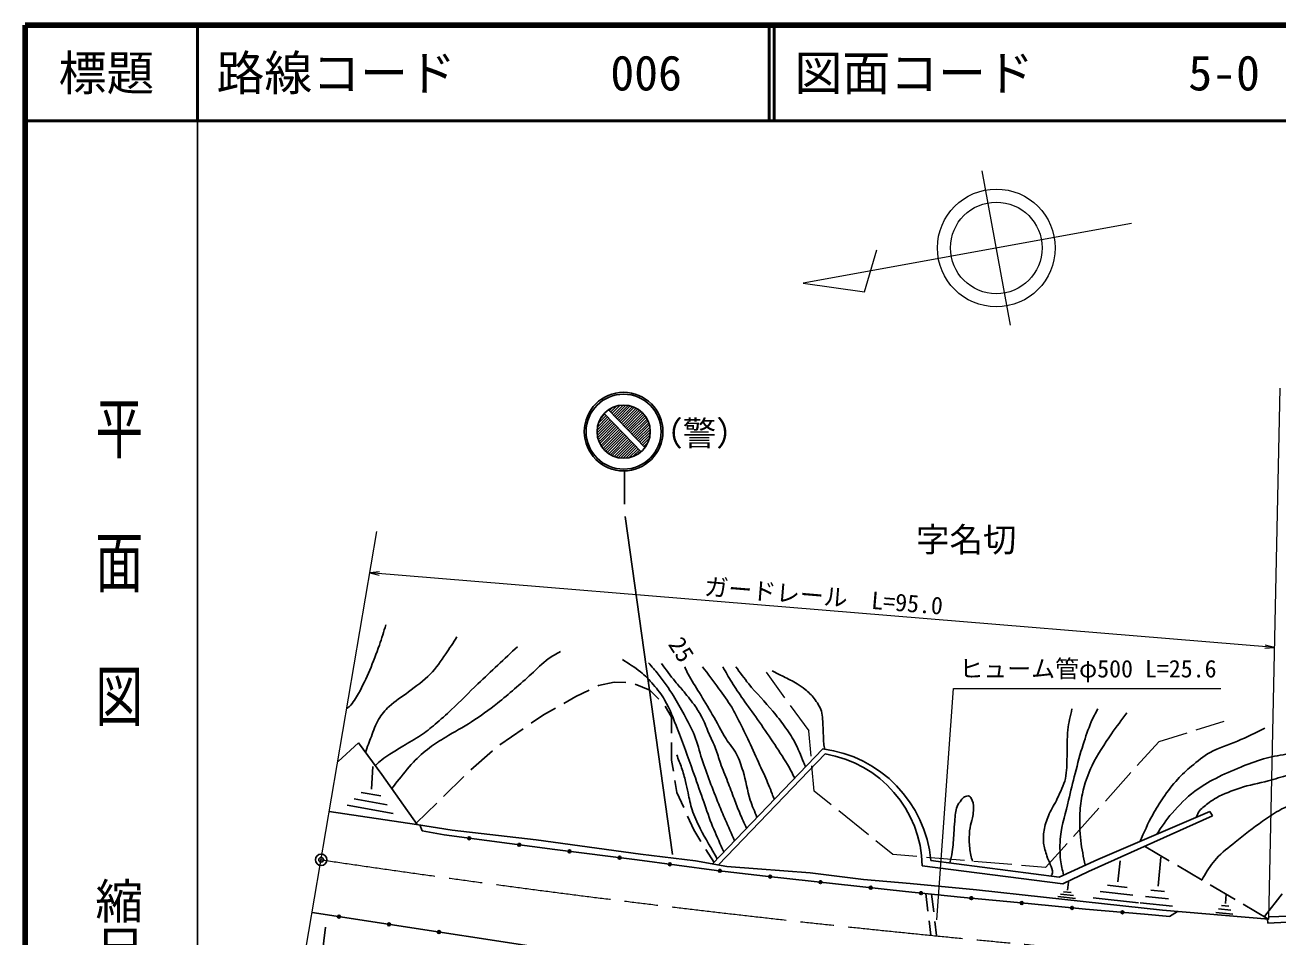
# Model space of a CAD drawing. Units: millimetres, scale not verified. Extents: x 40000 to 680000, y 20000 to 380000.
# Drawn here: x 40000 to 170887, y 284741 to 380000 of the extents above; entities that cross this region are included whole.
import ezdxf
from ezdxf.enums import TextEntityAlignment as Align

# ---------------------------------------------------------------- set-up
doc = ezdxf.new("R2010")
doc.units = ezdxf.units.MM
doc.header["$LTSCALE"] = 1000
doc.header["$PDMODE"] = 32
doc.header["$PDSIZE"] = 500
doc.linetypes.add('CHAIN', pattern=[18.5, 12, -1.5, 3.5, -1.5])
for name, color, linetype, lineweight in [('M-BGD', 7, 'Continuous', 25), ('M-BMK', 2, 'CHAIN', 13), ('M-BMK-HTXT', 7, 'Continuous', 13), ('M-BMK-SRVR', 3, 'Continuous', 25), ('M-STR-HTXT', 7, 'Continuous', 13), ('M-STR-STRC', 7, 'Continuous', 25), ('M-TTL', 2, 'Continuous', 140), ('M-TTL-BAND', 7, 'Continuous', 25), ('M-TTL-LINE', 7, 'Continuous', 50)]:
    doc.layers.add(name, color=color, linetype=linetype, lineweight=lineweight)
doc.layers.add('M-OTRS', color=6, linetype='Continuous')
doc.layers.add('M-TTL-TXT', color=7, linetype='Continuous')
doc.styles.add('@ＭＳ ゴシック', font='')
doc.styles.add('ＭＳ ゴシック', font='')
doc.styles.get('@ＭＳ ゴシック').set_extended_font_data('@MS Gothic')
doc.styles.get('ＭＳ ゴシック').set_extended_font_data('MS Gothic')

# ---------------------------------------------------------------- blocks, each defined once
blk = doc.blocks.new('open_arrow')
at = {"color": 0, "linetype": 'Continuous', "lineweight": -2}
blk.add_lwpolyline([(7.5, 1.25), (0, 0), (7.5, -1.25)], dxfattribs=at)

msp = doc.modelspace()

# ---------------------------------------------------------------- hatches: boundary and pattern name
at = {"layer": 'M-STR-STRC'}
h = msp.add_hatch(dxfattribs=at)
h.set_pattern_fill('USER', color=256, style=0, pattern_type=2)
h.set_pattern_definition([(45, (101392, 336770), (-141.421, 141.421), [])])
h.paths.add_polyline_path([(102508, 337345), (104348, 335425, -0.94992), (100510, 339429)])
h = msp.add_hatch(dxfattribs=at)
h.set_pattern_fill('USER', color=256, style=0, pattern_type=2)
h.set_pattern_definition([(45, (103773, 338494), (-141.421, 141.421), [])])
h.paths.add_polyline_path([(100967, 339820, -0.84685), (104757, 335864), (102941, 337760)])

# ---------------------------------------------------------------- linework, layer by layer
at = {"layer": 'M-BGD'}
for p, q in [((97538, 309846), (98924, 310520)), ((99820, 310956), (99912, 311001)), ((99912, 311001), (101555, 311354)), ((101555, 311354), (102763, 311318)), ((103731, 311155), (105282, 310521)), ((105282, 310521), (106212, 309591)), ((96275, 309134), (97538, 309846)), ((92875, 307058), (94158, 307942)), ((94158, 307942), (95406, 308645)), ((106870, 308849), (107543, 307705)), ((107543, 307705), (107544, 306042)), ((89591, 304795), (92054, 306492)), ((74825, 305019), (72714, 303078)), ((77273, 301727), (74825, 305019)), ((107546, 305045), (107548, 303215)), ((86564, 302201), (88818, 304167)), ((123345, 304391), (111801, 292376)), ((123585, 303853), (112447, 292260)), ((76185, 300185), (76331, 302559)), ((107548, 303215), (107736, 302069)), ((80974, 296483), (77273, 301727)), ((83718, 299408), (85850, 301506)), ((107898, 301085), (108104, 299836)), ((77179, 299468), (75125, 299847)), ((108104, 299836), (108809, 298262)), ((78450, 297632), (73658, 298517)), ((77814, 298550), (74392, 299182)), ((80875, 296611), (83008, 298709)), ((71786, 297844), (80902, 296494)), ((109216, 297352), (109858, 295921)), ((151079, 291581), (164036, 297389)), ((163781, 297843), (152060, 292836)), ((163781, 297843), (164036, 297389)), ((80902, 296494), (84616, 295903)), ((81493, 295819), (81226, 296442)), ((81493, 295819), (83772, 295397)), ((84616, 295903), (93395, 294890)), ((109858, 295921), (110610, 294714)), ((83772, 295397), (88246, 294806)), ((88246, 294806), (95336, 293877)), ((93395, 294890), (104284, 293371)), ((95336, 293877), (103946, 292780)), ((104284, 293371), (110024, 292695)), ((111137, 293867), (111975, 292521)), ((156943, 294209), (159523, 292696)), ((103946, 292780), (112218, 291682)), ((110024, 292695), (113316, 292105)), ((113316, 292105), (116523, 291851)), ((133731, 292183), (148419, 290289)), ((134636, 292720), (148025, 290994)), ((148025, 290994), (152060, 292836)), ((154159, 290512), (154399, 292688)), ((158374, 290054), (158668, 293065)), ((160383, 292192), (162963, 290679)), ((112218, 291682), (117367, 291092)), ((116523, 291851), (122010, 291429)), ((117367, 291092), (131970, 289488)), ((122010, 291429), (127581, 290754)), ((127581, 290754), (132477, 290332)), ((151079, 291581), (148432, 290288)), ((131970, 289488), (137710, 288897)), ((132477, 290332), (139398, 289657)), ((134318, 287417), (134100, 289269)), ((139398, 289657), (146404, 288897)), ((149279, 289376), (148476, 289464)), ((148898, 289611), (148993, 290470)), ((155722, 289116), (152330, 289490)), ((155123, 289916), (153089, 290140)), ((159047, 289504), (157608, 289644)), ((163823, 290175), (166403, 288662)), ((134925, 287359), (134707, 289206)), ((137710, 288897), (144801, 288222)), ((144801, 288222), (150794, 287631)), ((146404, 288897), (158813, 287546)), ((149751, 288744), (147877, 288951)), ((149515, 289060), (148176, 289207)), ((156320, 288316), (151572, 288839)), ((159867, 287970), (156507, 288298)), ((159457, 288737), (157057, 288971)), ((165753, 287944), (164985, 288019)), ((165394, 288237), (165488, 289199)), ((167263, 288158), (169843, 286645)), ((169479, 286884), (171328, 289236)), ((69993, 287296), (101710, 282404)), ((150794, 287631), (156956, 287124)), ((156956, 287124), (159583, 286878)), ((158813, 287546), (169935, 286590)), ((159572, 286871), (160395, 287410)), ((166189, 287127), (164399, 287302)), ((165971, 287536), (164692, 287660)), ((169815, 286192), (190681, 287188)), ((170022, 286827), (189908, 287702)), ((134610, 284942), (134435, 286427)), ((135217, 284884), (135042, 286369)), ((169815, 286192), (169796, 286602))]:
    msp.add_line(p, q, dxfattribs=at)
for centre, radius, start, end in [((121686, 291489), 13008, 5.43007, 82.67107), ((121639, 291916), 12094, 1.21368, 80.74328), ((86394, 295050), 150, 179.99996, 359.99996), ((86394, 295050), 150, 359.99996, 179.99996), ((91633, 294362), 150, 359.99996, 179.99996), ((91633, 294362), 150, 179.99996, 359.99996), ((96873, 293681), 150, 359.99996, 179.99996), ((96873, 293681), 150, 179.99996, 359.99996), ((102114, 293013), 150, 179.99996, 359.99996), ((102114, 293013), 150, 359.99996, 179.99996), ((107353, 292328), 150, 359.99996, 179.99996), ((107353, 292328), 150, 179.99996, 359.99996), ((112592, 291640), 150, 179.99996, 359.99996), ((112592, 291640), 150, 359.99996, 179.99996), ((117842, 291039), 150, 179.99996, 359.99996), ((117842, 291039), 150, 359.99996, 179.99996), ((123094, 290463), 150, 359.99996, 179.99996), ((123094, 290463), 150, 179.99996, 359.99996), ((128347, 289886), 150, 359.99996, 179.99996), ((128347, 289886), 150, 179.99996, 359.99996), ((133600, 289320), 150, 179.99996, 359.99996), ((133600, 289320), 150, 359.99996, 179.99996), ((138857, 288788), 150, 359.99996, 179.99996), ((138857, 288788), 150, 179.99996, 359.99996), ((144117, 288287), 150, 359.99996, 179.99996), ((144117, 288287), 150, 179.99996, 359.99996), ((72796, 286864), 150, 179.99996, 359.99996), ((72796, 286864), 150, 359.99996, 179.99996), ((149376, 287771), 150, 179.99996, 359.99996), ((149376, 287771), 150, 359.99996, 179.99996), ((154640, 287315), 150, 179.99996, 359.99996), ((154640, 287315), 150, 359.99996, 179.99996), ((78018, 286058), 150, 179.99996, 359.99996), ((78018, 286058), 150, 359.99996, 179.99996), ((83241, 285253), 150, 359.99996, 179.99996), ((83241, 285253), 150, 179.99996, 359.99996)]:
    msp.add_arc(centre, radius, start, end, dxfattribs=at)
for points, knots in [([(77695, 317343), (77470, 316640), (77265, 315929), (77019, 315233), (76708, 314351), (76379, 313474), (76006, 312616), (75646, 311785), (75280, 310952), (74825, 310168), (74550, 309696), (74285, 309201), (73896, 308818), (73824, 308746), (73727, 308705), (73643, 308649)], [0, 0, 0, 0, 1, 1, 1, 2, 2, 2, 3, 3, 3, 4, 4, 4, 5, 5, 5, 5]), ([(85123, 316077), (84729, 315486), (84353, 314883), (83941, 314304), (83428, 313585), (82951, 312829), (82337, 312194), (81656, 311490), (80830, 310941), (80058, 310337), (79393, 309817), (78641, 309403), (78032, 308818), (77614, 308416), (77235, 307964), (76935, 307467), (76603, 306917), (76413, 306292), (76175, 305695), (75957, 305144), (75768, 304582), (75564, 304025)], [0, 0, 0, 0, 1, 1, 1, 2, 2, 2, 3, 3, 3, 4, 4, 4, 5, 5, 5, 6, 6, 6, 7, 7, 7, 7]), ([(76593, 302642), (76819, 302843), (77035, 303059), (77273, 303247), (77542, 303460), (77830, 303648), (78117, 303838), (78559, 304131), (79014, 304406), (79467, 304682), (80082, 305055), (80730, 305375), (81324, 305779), (81855, 306140), (82352, 306549), (82844, 306961), (83424, 307447), (83979, 307963), (84532, 308480), (85477, 309363), (86382, 310288), (87317, 311181), (88686, 312487), (90075, 313770), (91454, 315064)], [0, 0, 0, 0, 1, 1, 1, 2, 2, 2, 3, 3, 3, 4, 4, 4, 5, 5, 5, 6, 6, 6, 7, 7, 7, 8, 8, 8, 8]), ([(95927, 314558), (95505, 314304), (95056, 314091), (94661, 313798), (94021, 313323), (93486, 312721), (92888, 312194), (91720, 311165), (90567, 310117), (89343, 309155), (88471, 308470), (87570, 307821), (86642, 307214), (85766, 306640), (84830, 306163), (83941, 305610), (83371, 305256), (82785, 304921), (82253, 304513), (81652, 304052), (81090, 303539), (80565, 302993), (79955, 302360), (79431, 301649), (78876, 300968), (78685, 300733), (78500, 300493), (78311, 300256)], [0, 0, 0, 0, 1, 1, 1, 2, 2, 2, 3, 3, 3, 4, 4, 4, 5, 5, 5, 6, 6, 6, 7, 7, 7, 8, 8, 8, 9, 9, 9, 9]), ([(102427, 313713), (103046, 313291), (103707, 312925), (104284, 312447), (104774, 312041), (105219, 311579), (105634, 311097), (106067, 310593), (106482, 310067), (106816, 309493), (107373, 308535), (107751, 307482), (108167, 306454), (108751, 305010), (109244, 303531), (109770, 302065), (110113, 301110), (110445, 300151), (110783, 299195), (111092, 298322), (111375, 297440), (111712, 296578), (112024, 295780), (112376, 294998), (112725, 294215), (112813, 294016), (112908, 293820), (112999, 293623)], [0, 0, 0, 0, 1, 1, 1, 2, 2, 2, 3, 3, 3, 4, 4, 4, 5, 5, 5, 6, 6, 6, 7, 7, 7, 8, 8, 8, 9, 9, 9, 9]), ([(114122, 294792), (113797, 295528), (113466, 296261), (113147, 297000), (112917, 297533), (112690, 298067), (112472, 298604), (112153, 299388), (111840, 300175), (111543, 300968), (111249, 301751), (110964, 302537), (110699, 303331), (110429, 304141), (110258, 304986), (109939, 305779), (109634, 306538), (109226, 307252), (108842, 307974), (108493, 308630), (108142, 309287), (107745, 309915), (107248, 310700), (106711, 311461), (106141, 312194), (105822, 312604), (105466, 312982), (105128, 313376)], [0, 0, 0, 0, 1, 1, 1, 2, 2, 2, 3, 3, 3, 4, 4, 4, 5, 5, 5, 6, 6, 6, 7, 7, 7, 8, 8, 8, 9, 9, 9, 9]), ([(106478, 313291), (106957, 312672), (107422, 312043), (107913, 311434), (108215, 311062), (108540, 310709), (108842, 310337), (109246, 309839), (109661, 309347), (110024, 308818), (110302, 308412), (110561, 307990), (110783, 307552), (111046, 307034), (111228, 306480), (111459, 305948), (111679, 305439), (111934, 304945), (112134, 304428), (112327, 303931), (112459, 303411), (112640, 302909), (112877, 302256), (113150, 301616), (113400, 300968), (113628, 300378), (113848, 299785), (114075, 299195), (114271, 298688), (114456, 298177), (114666, 297676), (114889, 297144), (115140, 296624), (115377, 296098)], [0, 0, 0, 0, 1, 1, 1, 2, 2, 2, 3, 3, 3, 4, 4, 4, 5, 5, 5, 6, 6, 6, 7, 7, 7, 8, 8, 8, 9, 9, 9, 10, 10, 10, 11, 11, 11, 11]), ([(116460, 297226), (116228, 297826), (115958, 298413), (115764, 299026), (115448, 300021), (115317, 301069), (115004, 302065), (114814, 302668), (114622, 303277), (114329, 303837), (114028, 304411), (113574, 304892), (113231, 305441), (112718, 306264), (112283, 307134), (111796, 307974), (111354, 308738), (110900, 309496), (110446, 310253), (110056, 310902), (109616, 311523), (109264, 312194), (109135, 312440), (109039, 312701), (108926, 312954)], [0, 0, 0, 0, 1, 1, 1, 2, 2, 2, 3, 3, 3, 4, 4, 4, 5, 5, 5, 6, 6, 6, 7, 7, 7, 8, 8, 8, 8]), ([(110783, 312954), (111346, 312194), (111920, 311443), (112472, 310675), (112931, 310034), (113413, 309407), (113822, 308733), (114136, 308217), (114390, 307667), (114666, 307129), (114953, 306570), (115241, 306010), (115510, 305441), (115893, 304633), (116234, 303806), (116608, 302993), (116828, 302513), (117070, 302042), (117283, 301558), (117552, 300946), (117801, 300325), (118043, 299701), (118120, 299503), (118189, 299301), (118263, 299101)], [0, 0, 0, 0, 1, 1, 1, 2, 2, 2, 3, 3, 3, 4, 4, 4, 5, 5, 5, 6, 6, 6, 7, 7, 7, 8, 8, 8, 8]), ([(120413, 301340), (120158, 301807), (119921, 302284), (119646, 302740), (118671, 304358), (117596, 305913), (116523, 307467), (116031, 308181), (115498, 308865), (115004, 309577), (114599, 310161), (114197, 310747), (113822, 311350), (113496, 311875), (113203, 312419), (112894, 312954)], [0, 0, 0, 0, 1, 1, 1, 2, 2, 2, 3, 3, 3, 4, 4, 4, 5, 5, 5, 5]), ([(114244, 312954), (114694, 312363), (115124, 311755), (115595, 311181), (116404, 310195), (117313, 309294), (118127, 308311), (118536, 307817), (118937, 307315), (119309, 306792), (119698, 306245), (120087, 305694), (120406, 305104), (120771, 304428), (121034, 303701), (121335, 302993), (121403, 302832), (121468, 302669), (121534, 302507)], [0, 0, 0, 0, 1, 1, 1, 2, 2, 2, 3, 3, 3, 4, 4, 4, 5, 5, 5, 6, 6, 6, 6]), ([(123524, 304367), (123498, 304556), (123463, 304745), (123445, 304935), (123392, 305496), (123403, 306061), (123360, 306623), (123318, 307187), (123362, 307772), (123192, 308311), (123036, 308804), (122744, 309250), (122432, 309662), (122167, 310011), (121839, 310309), (121503, 310590), (121240, 310811), (120952, 311002), (120659, 311181), (120198, 311463), (119706, 311693), (119224, 311941), (118833, 312142), (118437, 312335), (118043, 312532)], [0, 0, 0, 0, 1, 1, 1, 2, 2, 2, 3, 3, 3, 4, 4, 4, 5, 5, 5, 6, 6, 6, 7, 7, 7, 8, 8, 8, 8]), ([(149359, 308564), (149218, 307833), (149019, 307110), (148937, 306370), (148835, 305446), (148901, 304512), (148852, 303584), (148813, 302823), (148855, 302047), (148683, 301305), (148513, 300567), (148157, 299883), (147839, 299195), (147586, 298646), (147232, 298147), (146995, 297591), (146786, 297100), (146589, 296596), (146489, 296072), (146394, 295574), (146356, 295057), (146404, 294552), (146448, 294090), (146612, 293647), (146742, 293202), (146916, 292604), (147347, 292052), (147333, 291429), (147330, 291311), (147248, 291209), (147206, 291099)], [0, 0, 0, 0, 1, 1, 1, 2, 2, 2, 3, 3, 3, 4, 4, 4, 5, 5, 5, 6, 6, 6, 7, 7, 7, 8, 8, 8, 9, 9, 9, 10, 10, 10, 10]), ([(148483, 291203), (148381, 291729), (148228, 292247), (148177, 292780), (148099, 293592), (148088, 294417), (148177, 295228), (148319, 296517), (148728, 297763), (149021, 299026), (149237, 299957), (149456, 300887), (149696, 301812), (149961, 302829), (150223, 303848), (150540, 304850), (150793, 305648), (151056, 306444), (151385, 307214), (151582, 307677), (151835, 308114), (152060, 308564)], [0, 0, 0, 0, 1, 1, 1, 2, 2, 2, 3, 3, 3, 4, 4, 4, 5, 5, 5, 6, 6, 6, 7, 7, 7, 7]), ([(155099, 308142), (154564, 307411), (154000, 306700), (153495, 305948), (152777, 304878), (152019, 303821), (151469, 302656), (151025, 301714), (150691, 300716), (150456, 299701), (150303, 299038), (150235, 298355), (150203, 297676), (150157, 296720), (150191, 295758), (150287, 294806), (150375, 293939), (150585, 293089), (150734, 292230)], [0, 0, 0, 0, 1, 1, 1, 2, 2, 2, 3, 3, 3, 4, 4, 4, 5, 5, 5, 6, 6, 6, 6]), ([(156453, 294712), (156902, 295644), (157302, 296600), (157800, 297507), (158134, 298116), (158499, 298709), (158897, 299279), (159367, 299953), (159862, 300614), (160416, 301221), (160859, 301706), (161347, 302150), (161851, 302571), (162469, 303087), (163092, 303611), (163793, 304006), (164694, 304515), (165716, 304771), (166663, 305188), (167630, 305615), (168576, 306088), (169533, 306539)], [0, 0, 0, 0, 1, 1, 1, 2, 2, 2, 3, 3, 3, 4, 4, 4, 5, 5, 5, 6, 6, 6, 7, 7, 7, 7]), ([(182194, 305863), (181350, 305666), (180511, 305448), (179662, 305272), (178738, 305081), (177804, 304939), (176876, 304766), (176144, 304629), (175415, 304477), (174682, 304344), (173699, 304165), (172708, 304027), (171727, 303837), (170936, 303685), (170139, 303551), (169364, 303331), (168559, 303102), (167776, 302800), (167000, 302487), (166113, 302129), (165229, 301754), (164384, 301305), (163625, 300902), (162868, 300481), (162189, 299955), (161324, 299284), (160546, 298499), (159826, 297676), (159221, 296985), (158738, 296196), (158194, 295456)], [0, 0, 0, 0, 1, 1, 1, 2, 2, 2, 3, 3, 3, 4, 4, 4, 5, 5, 5, 6, 6, 6, 7, 7, 7, 8, 8, 8, 9, 9, 9, 10, 10, 10, 10]), ([(162344, 297229), (162461, 297462), (162533, 297724), (162696, 297929), (162969, 298273), (163356, 298510), (163708, 298773), (163952, 298955), (164200, 299136), (164468, 299279), (165247, 299695), (166078, 300013), (166916, 300292), (167881, 300614), (168888, 300788), (169870, 301052), (170576, 301241), (171275, 301453), (171981, 301643), (172963, 301907), (173950, 302149), (174935, 302402), (175920, 302656), (176912, 302880), (177889, 303162), (178599, 303367), (179296, 303612), (180000, 303837), (181576, 304343), (183151, 304850), (184727, 305357)], [0, 0, 0, 0, 1, 1, 1, 2, 2, 2, 3, 3, 3, 4, 4, 4, 5, 5, 5, 6, 6, 6, 7, 7, 7, 8, 8, 8, 9, 9, 9, 10, 10, 10, 10]), ([(190129, 305357), (188975, 304907), (187818, 304466), (186668, 304006), (185567, 303566), (184485, 303077), (183376, 302656), (182261, 302232), (181128, 301859), (180000, 301474), (178989, 301129), (177966, 300822), (176961, 300461), (175854, 300064), (174750, 299656), (173669, 299195), (172754, 298805), (171837, 298412), (170968, 297929), (170381, 297603), (169828, 297218), (169279, 296831), (168296, 296137), (167343, 295398), (166410, 294637), (165745, 294095), (165045, 293583), (164468, 292949), (163980, 292411), (163596, 291786), (163202, 291176), (163103, 291022), (163018, 290859), (162926, 290701)], [0, 0, 0, 0, 1, 1, 1, 2, 2, 2, 3, 3, 3, 4, 4, 4, 5, 5, 5, 6, 6, 6, 7, 7, 7, 8, 8, 8, 9, 9, 9, 10, 10, 10, 11, 11, 11, 11]), ([(112310, 292906), (111717, 293961), (111069, 294988), (110530, 296072), (110216, 296704), (109909, 297344), (109686, 298013), (109494, 298589), (109398, 299193), (109264, 299786), (109175, 300179), (109110, 300577), (109011, 300968), (108888, 301451), (108747, 301930), (108589, 302403), (108436, 302859), (108251, 303303), (108082, 303753)], [0, 0, 0, 0, 1, 1, 1, 2, 2, 2, 3, 3, 3, 4, 4, 4, 5, 5, 5, 6, 6, 6, 6]), ([(136599, 292467), (136688, 292852), (136804, 293233), (136866, 293624), (136968, 294265), (136985, 294918), (137035, 295565), (137067, 295987), (137084, 296410), (137119, 296831), (137143, 297113), (137155, 297397), (137204, 297676), (137243, 297904), (137282, 298137), (137373, 298351), (137476, 298595), (137629, 298818), (137795, 299026), (137894, 299151), (137991, 299291), (138132, 299364), (138284, 299442), (138480, 299512), (138639, 299448), (138769, 299396), (138823, 299233), (138892, 299111), (138966, 298978), (139036, 298838), (139061, 298688), (139143, 298188), (139052, 297671), (138976, 297169), (138924, 296825), (138776, 296500), (138723, 296156), (138654, 295710), (138628, 295257), (138639, 294806), (138651, 294296), (138714, 293787), (138807, 293286), (138848, 293070), (138921, 292860), (138977, 292647)], [0, 0, 0, 0, 1, 1, 1, 2, 2, 2, 3, 3, 3, 4, 4, 4, 5, 5, 5, 6, 6, 6, 7, 7, 7, 8, 8, 8, 9, 9, 9, 10, 10, 10, 11, 11, 11, 12, 12, 12, 13, 13, 13, 14, 14, 14, 15, 15, 15, 15])]:
    msp.add_open_spline(points, degree=3, knots=knots, dxfattribs=at)
at = {"layer": 'M-BMK'}
msp.add_arc((266230, 1607796), 1329415, 261.55231, 265.91025, dxfattribs=at)
at = {"layer": 'M-BMK-HTXT'}
for p, q in [((117408, 312388), (119344, 309736)), ((119932, 308931), (121868, 306278)), ((122114, 303622), (121868, 306278)), ((165224, 307246), (162306, 306340)), ((156191, 302645), (158435, 305137)), ((161353, 306044), (158435, 305137)), ((122452, 299973), (122206, 302629)), ((152855, 298941), (155523, 301904)), ((124228, 298539), (122452, 299973)), ((128107, 295408), (125004, 297913)), ((149519, 295237), (152188, 298200)), ((130659, 293349), (128883, 294782)), ((146608, 292003), (148852, 294496)), ((133170, 293137), (130659, 293349)), ((138137, 292718), (134163, 293053)), ((143104, 292299), (139130, 292634)), ((146608, 292003), (144097, 292215))]:
    msp.add_line(p, q, dxfattribs=at)
at = {"layer": 'M-BMK-SRVR'}
msp.add_circle((70930, 292804), 598, dxfattribs=at)
msp.add_point((70930, 292804), dxfattribs=at)
at = {"layer": 'M-OTRS'}
msp.add_point((70930, 292804), dxfattribs=at)
at = {"layer": 'M-STR-HTXT'}
for p, q in [((142932, 348647), (139997, 364789)), ((155589, 359286), (121288, 353049)), ((127708, 352132), (128991, 356534)), ((121288, 353049), (127708, 352132)), ((169935, 286590), (171106, 342055)), ((63428, 248693), (76765, 327110)), ((170535, 314988), (76028, 322781)), ((135261, 286528), (136977, 310690)), ((136977, 310690), (164931, 310690))]:
    msp.add_line(p, q, dxfattribs=at)
for radius in [6152, 4785]:
    msp.add_circle((141465, 356718), radius, dxfattribs=at)
at = {"layer": 'M-STR-STRC'}
for p, q in [((102508, 337345), (100510, 339429)), ((102941, 337760), (100967, 339820)), ((104757, 335864), (102941, 337760)), ((104348, 335425), (102508, 337345)), ((102616, 333418), (102616, 329966)), ((107646, 293367), (102702, 328668)), ((71401, 285770), (65528, 240088))]:
    msp.add_line(p, q, dxfattribs=at)
for radius in [4108, 3918, 2777]:
    msp.add_circle((102532, 337526), radius, dxfattribs=at)
at = {"layer": 'M-TTL'}
for p, q in [((40000, 380000), (40000, 20000)), ((680000, 380000), (40000, 380000))]:
    msp.add_line(p, q, dxfattribs=at)
at = {"layer": 'M-TTL-BAND'}
msp.add_line((58000, 370000), (58000, 20000), dxfattribs=at)
at = {"layer": 'M-TTL-LINE'}
for p, q in [((58000, 380000), (58000, 370000)), ((117750, 380000), (117750, 370000)), ((118250, 380000), (118250, 370000)), ((40000, 370000), (680000, 370000))]:
    msp.add_line(p, q, dxfattribs=at)

# ---------------------------------------------------------------- block references
at = {"layer": 'M-STR-HTXT', "xscale": 133, "yscale": 133}
for p, rotation in [((76028, 322781), 355.3), ((170535, 314988), 175.3)]:
    msp.add_blockref('open_arrow', p, dxfattribs=dict(at, rotation=rotation))

# ---------------------------------------------------------------- texts
at = {"layer": 'M-BGD', "style": 'ＭＳ ゴシック'}
msp.add_text('25', height=1833, rotation=302.387, dxfattribs=at).set_placement((106659, 315027), align=Align.BOTTOM_LEFT)
at = {"layer": 'M-BMK-HTXT', "style": 'ＭＳ ゴシック'}
msp.add_text('字名切', height=2566, dxfattribs=at).set_placement((133075, 324196), align=Align.BOTTOM_LEFT)
at = {"layer": 'M-STR-HTXT', "style": 'ＭＳ ゴシック'}
msp.add_text('ガードレール\u3000L=95.0', height=1833, rotation=355.286, dxfattribs=at).set_placement((110862, 319909), align=Align.BOTTOM_LEFT)
msp.add_text('ヒューム管φ500 L=25.6', height=1833, dxfattribs=at).set_placement((151039, 312764), align=Align.MIDDLE_CENTER)
at = {"layer": 'M-STR-STRC', "style": 'ＭＳ ゴシック'}
msp.add_text('（警）', height=2566, dxfattribs=at).set_placement((110451, 335307), align=Align.BOTTOM_CENTER)
at = {"layer": 'M-TTL-BAND', "style": '@ＭＳ ゴシック', "width": 1.4}
msp.add_text('平  面  図', height=3666, rotation=270, dxfattribs=at).set_placement((49777, 306475), align=Align.MIDDLE_RIGHT)
at = {"layer": 'M-TTL-BAND', "style": '@ＭＳ ゴシック'}
msp.add_text('縮尺千分の一', height=3666, rotation=270, dxfattribs=at).set_placement((49777, 261030), align=Align.MIDDLE_RIGHT)
at = {"layer": 'M-TTL-TXT', "style": 'ＭＳ ゴシック'}
msp.add_text('標題', height=3666, dxfattribs=at).set_placement((48500, 375000), align=Align.MIDDLE_CENTER)
for s, p in [('路線コード', (60000, 375000)), ('図面コード', (120380, 375000)), ('006', (101142, 375000)), ('5-0', (161521, 375000))]:
    msp.add_text(s, height=3666, dxfattribs=at).set_placement(p, align=Align.MIDDLE_LEFT)

doc.saveas('drawing.dxf')
